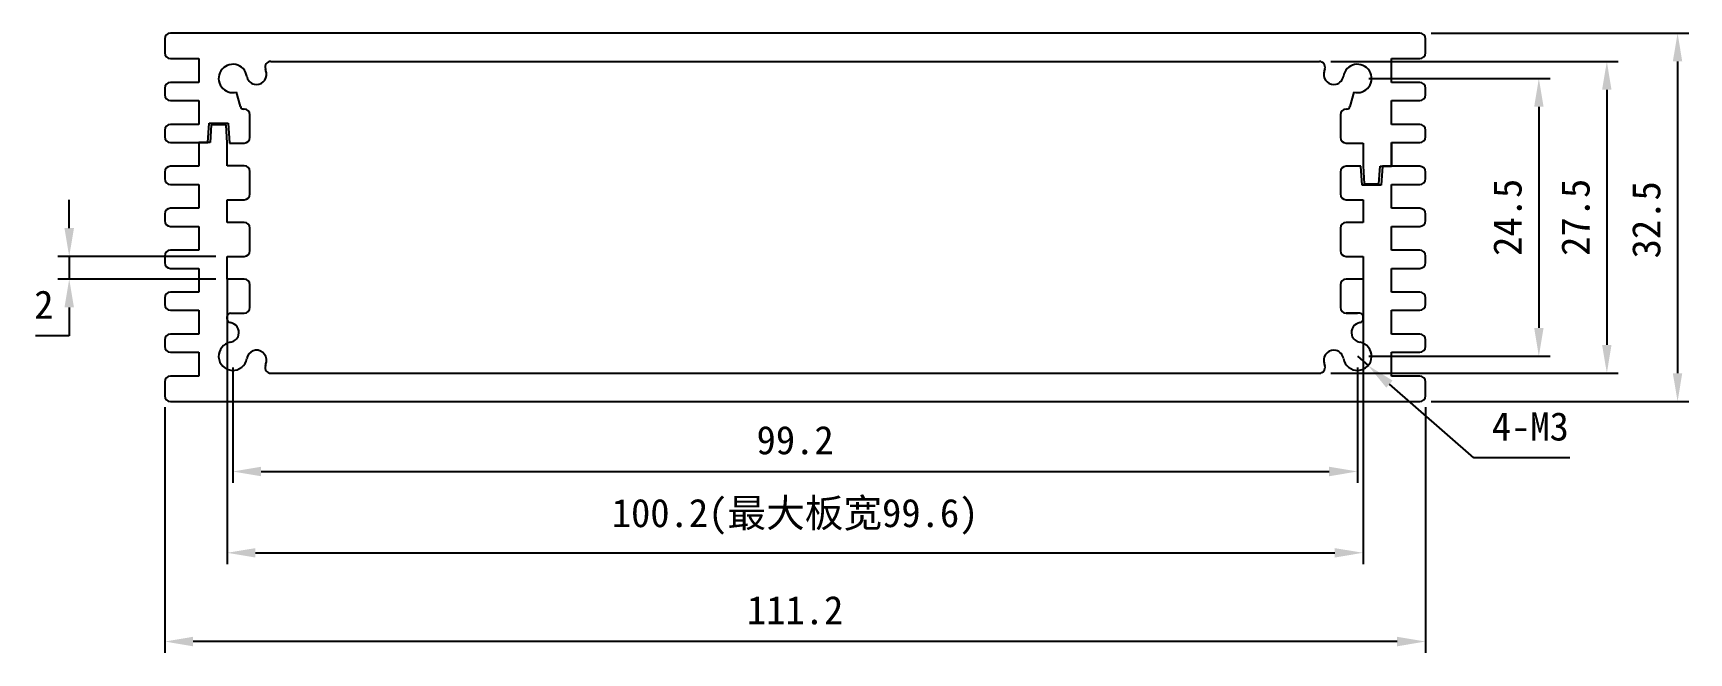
# Model space of a CAD drawing. Header units: inches. Extents: x -12 to 134, y -22 to 33.
import ezdxf

# ---------------------------------------------------------------- set-up
doc = ezdxf.new("R2010")
doc.units = ezdxf.units.IN
doc.header["$MEASUREMENT"] = 0
doc.layers.add('1', color=30, linetype='Continuous')
doc.styles.get("Standard").update_dxf_attribs({"font": 'simhei.ttf'})
doc.dimstyles.new('AM_ISO', dxfattribs={"dimtxt": 2.5, "dimasz": 2.5, "dimexe": 1, "dimexo": 1, "dimgap": 1.5, "dimtad": 1, "dimtoh": 1, "dimdsep": 46, "dimtxsty": 'Standard', "dimcen": 0, "dimclrd": 256, "dimclre": 256, "dimclrt": 256, "dimadec": 0, "dimazin": 2, "dimtp": 0.1, "dimtm": 0.1, "dimtfac": 0.71, "dimtmove": 0, "dimatfit": 3, "dimfxl": 1, "dimlwd": -1, "dimlwe": -1, "dimarcsym": 0})

# ---------------------------------------------------------------- blocks, each defined once
blk = doc.blocks.new('*D2')
for p, q in [((111.7, 32.5), (134.44, 32.5)), ((133.44, 30), (133.44, 2.5)), ((111.7, 0), (134.44, 0))]:
    blk.add_line(p, q)
for points in [[(133.02, 30), (133.85, 30), (133.44, 32.5)], [(133.02, 2.5), (133.85, 2.5), (133.44, 0)]]:
    blk.add_solid(points)
at = {"layer": 'Defpoints', "color": 0}
for p in [(110.7, 32.5), (110.7, 0), (133.44, 0)]:
    blk.add_point(p, dxfattribs=at)
at = {"insert": (130.69, 16.03), "char_height": 2.5, "attachment_point": 5, "rotation": 90}
blk.add_mtext('32.5', dxfattribs=at)
blk = doc.blocks.new('*D3')
for p, q in [((0, -0.5), (0, -22.17)), ((111.2, -0.5), (111.2, -22.17)), ((108.7, -21.17), (2.5, -21.17))]:
    blk.add_line(p, q)
for points in [[(2.5, -20.75), (2.5, -21.59), (0, -21.17)], [(108.7, -20.75), (108.7, -21.59), (111.2, -21.17)]]:
    blk.add_solid(points)
at = {"layer": 'Defpoints', "color": 0}
for p in [(0, 0.5), (111.2, 0.5), (0, -21.17)]:
    blk.add_point(p, dxfattribs=at)
at = {"insert": (55.6, -18.42), "char_height": 2.5, "attachment_point": 5}
blk.add_mtext('111.2', dxfattribs=at)
blk = doc.blocks.new('*D4')
for p, q in [((-8.43, 15.3), (-8.43, 17.8)), ((4.5, 12.8), (-9.43, 12.8)), ((-8.43, 12.8), (-8.43, 10.8)), ((4.5, 10.8), (-9.43, 10.8)), ((-8.43, 8.3), (-8.43, 5.8)), ((-8.43, 5.8), (-11.41, 5.8))]:
    blk.add_line(p, q)
for points in [[(-8.85, 15.3), (-8.01, 15.3), (-8.43, 12.8)], [(-8.85, 8.3), (-8.01, 8.3), (-8.43, 10.8)]]:
    blk.add_solid(points)
at = {"layer": 'Defpoints', "color": 0}
for p in [(5.5, 12.8), (-8.43, 10.8), (5.5, 10.8)]:
    blk.add_point(p, dxfattribs=at)
at = {"insert": (-10.67, 8.55), "char_height": 2.5, "attachment_point": 5}
blk.add_mtext('2', dxfattribs=at)
blk = doc.blocks.new('*D5')
for p, q in [((105.2, 4), (106.14, 3.18)), ((115.47, -4.96), (108.03, 1.53)), ((123.94, -4.96), (115.47, -4.96))]:
    blk.add_line(p, q)
blk.add_solid([(108.3, 1.85), (107.75, 1.22), (106.14, 3.18)])
at = {"layer": 'Defpoints', "color": 0}
for p in [(105.2, 4), (106.14, 3.18)]:
    blk.add_point(p, dxfattribs=at)
at = {"insert": (120.45, -2.21), "char_height": 2.5, "attachment_point": 5}
blk.add_mtext('4-M3', dxfattribs=at)
blk = doc.blocks.new('*D6')
for p, q in [((102.85, 30), (128.2, 30)), ((127.2, 27.5), (127.2, 5)), ((102.85, 2.5), (128.2, 2.5))]:
    blk.add_line(p, q)
for points in [[(126.78, 27.5), (127.61, 27.5), (127.2, 30)], [(126.78, 5), (127.61, 5), (127.2, 2.5)]]:
    blk.add_solid(points)
at = {"layer": 'Defpoints', "color": 0}
for p in [(101.85, 30), (101.85, 2.5), (127.2, 2.5)]:
    blk.add_point(p, dxfattribs=at)
at = {"insert": (124.45, 16.25), "char_height": 2.5, "attachment_point": 5, "rotation": 90}
blk.add_mtext('27.5', dxfattribs=at)
blk = doc.blocks.new('*D7')
at = {"layer": '1'}
for p, q in [((5.5, 10.8), (5.5, -14.34)), ((105.7, 10.8), (105.7, -14.34)), ((8, -13.34), (103.2, -13.34))]:
    blk.add_line(p, q, dxfattribs=at)
for points in [[(8, -12.93), (8, -13.76), (5.5, -13.34)], [(103.2, -12.93), (103.2, -13.76), (105.7, -13.34)]]:
    blk.add_solid(points, dxfattribs=at)
at = {"layer": 'Defpoints', "color": 0}
for p in [(5.5, 11.8), (105.7, 11.8), (105.7, -13.34)]:
    blk.add_point(p, dxfattribs=at)
at = {"layer": '1', "insert": (55.6, -10.16), "char_height": 2.5, "attachment_point": 5}
blk.add_mtext('100.2(最大板宽99.6)', dxfattribs=at)
blk = doc.blocks.new('*D8')
for p, q in [((6, 3), (6, -7.17)), ((105.2, 3), (105.2, -7.17)), ((8.5, -6.17), (102.7, -6.17))]:
    blk.add_line(p, q)
for points in [[(8.5, -5.75), (8.5, -6.59), (6, -6.17)], [(102.7, -5.75), (102.7, -6.59), (105.2, -6.17)]]:
    blk.add_solid(points)
at = {"layer": 'Defpoints', "color": 0}
for p in [(6, 4), (105.2, 4), (105.2, -6.17)]:
    blk.add_point(p, dxfattribs=at)
at = {"insert": (55.6, -3.42), "char_height": 2.5, "attachment_point": 5}
blk.add_mtext('99.2', dxfattribs=at)
blk = doc.blocks.new('*D9')
for p, q in [((106.2, 28.5), (122.2, 28.5)), ((121.2, 26), (121.2, 6.5)), ((106.2, 4), (122.2, 4))]:
    blk.add_line(p, q)
for points in [[(120.79, 26), (121.62, 26), (121.2, 28.5)], [(120.79, 6.5), (121.62, 6.5), (121.2, 4)]]:
    blk.add_solid(points)
at = {"layer": 'Defpoints', "color": 0}
for p in [(105.2, 28.5), (105.2, 4), (121.2, 4)]:
    blk.add_point(p, dxfattribs=at)
at = {"insert": (118.45, 16.25), "char_height": 2.5, "attachment_point": 5, "rotation": 90}
blk.add_mtext('24.5', dxfattribs=at)

msp = doc.modelspace()

# ---------------------------------------------------------------- linework, layer by layer
for p, q in [((110.7, 32.5), (0.5, 32.5)), ((0, 32), (0, 30.75)), ((111.2, 30.75), (111.2, 32)), ((0.5, 30.25), (3, 30.25)), ((3, 30.25), (3, 28.15)), ((9.354, 30), (101.846, 30)), ((108.2, 28.15), (108.2, 30.25)), ((108.2, 30.25), (110.7, 30.25)), ((3, 28.15), (0.5, 28.15)), ((103.329, 27.999), (103.326, 27.998)), ((110.7, 28.15), (108.2, 28.15)), ((0, 27.65), (0, 27.05)), ((0.5, 26.55), (3, 26.55)), ((3, 26.55), (3, 24.45)), ((6.664, 26.022), (6.324, 27.293)), ((104.876, 27.293), (104.536, 26.022)), ((108.2, 24.45), (108.2, 26.55)), ((108.2, 26.55), (110.7, 26.55)), ((111.2, 27.05), (111.2, 27.65)), ((7, 25.8), (6.954, 25.8)), ((7.5, 23.3), (7.5, 25.3)), ((103.7, 25.3), (103.7, 23.3)), ((104.246, 25.8), (104.2, 25.8)), ((0, 23.95), (0, 23.35)), ((3, 24.45), (0.5, 24.45)), ((3.8, 22.85), (3.906, 24.55)), ((3.906, 24.55), (5.594, 24.55)), ((4.1, 24.4), (4, 22.85)), ((5.4, 24.4), (4.1, 24.4)), ((5.5, 22.8), (5.4, 24.4)), ((5.594, 24.55), (5.7, 22.8)), ((110.7, 24.45), (108.2, 24.45)), ((111.2, 23.35), (111.2, 23.95)), ((0.5, 22.85), (3.8, 22.85)), ((4, 22.85), (3, 22.85)), ((3, 22.85), (3, 20.75)), ((5.5, 20.8), (5.5, 22.8)), ((5.7, 22.8), (7, 22.8)), ((104.2, 22.8), (105.7, 22.8)), ((105.7, 22.8), (105.7, 20.8)), ((108.2, 22.85), (110.7, 22.85)), ((108.2, 20.75), (108.2, 22.85)), ((108.2, 22.85), (108.2, 20.75)), ((3, 20.75), (0.5, 20.75)), ((7, 20.8), (5.5, 20.8)), ((105.5, 20.75), (104.2, 20.75)), ((105.603, 19.1), (105.5, 20.75)), ((105.7, 20.8), (105.8, 19.2)), ((107.1, 19.2), (107.2, 20.75)), ((107.2, 20.75), (108.2, 20.75)), ((107.4, 20.75), (107.297, 19.1)), ((110.7, 20.75), (107.4, 20.75)), ((0, 20.25), (0, 19.65)), ((0.5, 19.15), (3, 19.15)), ((3, 19.15), (3, 17.05)), ((7.5, 18.3), (7.5, 20.3)), ((103.7, 20.25), (103.7, 18.3)), ((107.297, 19.1), (105.603, 19.1)), ((105.8, 19.2), (107.1, 19.2)), ((108.2, 17.05), (108.2, 19.15)), ((108.2, 19.15), (110.7, 19.15)), ((111.2, 19.65), (111.2, 20.25)), ((5.5, 15.8), (5.5, 17.8)), ((5.5, 17.8), (7, 17.8)), ((104.2, 17.8), (105.7, 17.8)), ((105.7, 17.8), (105.7, 15.8)), ((0, 16.55), (0, 15.95)), ((3, 17.05), (0.5, 17.05)), ((110.7, 17.05), (108.2, 17.05)), ((111.2, 15.95), (111.2, 16.55)), ((0.5, 15.45), (3, 15.45)), ((3, 15.45), (3, 13.35)), ((7, 15.8), (5.5, 15.8)), ((7.5, 13.3), (7.5, 15.3)), ((103.7, 15.3), (103.7, 13.3)), ((105.7, 15.8), (104.2, 15.8)), ((108.2, 13.35), (108.2, 15.45)), ((108.2, 15.45), (110.7, 15.45)), ((3, 13.35), (0.5, 13.35)), ((110.7, 13.35), (108.2, 13.35)), ((0, 12.85), (0, 12.25)), ((0.5, 11.75), (3, 11.75)), ((3, 11.75), (3, 9.65)), ((5.5, 10.8), (5.5, 12.8)), ((5.5, 12.8), (7, 12.8)), ((104.2, 12.8), (105.7, 12.8)), ((105.7, 12.8), (105.7, 10.8)), ((108.2, 9.65), (108.2, 11.75)), ((108.2, 11.75), (110.7, 11.75)), ((111.2, 12.25), (111.2, 12.85)), ((7, 10.8), (5.5, 10.8)), ((7.5, 8.3), (7.5, 10.3)), ((103.7, 10.3), (103.7, 8.3)), ((105.7, 10.8), (104.2, 10.8)), ((0, 9.15), (0, 8.55)), ((3, 9.65), (0.5, 9.65)), ((110.7, 9.65), (108.2, 9.65)), ((111.2, 8.55), (111.2, 9.15)), ((0.5, 8.05), (3, 8.05)), ((3, 8.05), (3, 5.95)), ((5.5, 7.261), (5.5, 7.5)), ((5.8, 7.8), (7, 7.8)), ((105.4, 7.8), (104.2, 7.8)), ((104.2, 7.8), (105.2, 7.8)), ((105.7, 7.261), (105.7, 7.5)), ((108.2, 5.95), (108.2, 8.05)), ((108.2, 8.05), (110.7, 8.05)), ((3, 5.95), (0.5, 5.95)), ((110.7, 5.95), (108.2, 5.95)), ((0, 5.45), (0, 4.85)), ((103.329, 4.501), (103.326, 4.502)), ((111.2, 4.85), (111.2, 5.45)), ((0.5, 4.35), (3, 4.35)), ((3, 4.35), (3, 2.25)), ((108.2, 2.25), (108.2, 4.35)), ((108.2, 4.35), (110.7, 4.35)), ((0, 1.75), (0, 0.5)), ((3, 2.25), (0.5, 2.25)), ((9.354, 2.5), (101.846, 2.5)), ((110.7, 2.25), (108.2, 2.25)), ((111.2, 0.5), (111.2, 1.75)), ((0.5, 0), (110.7, 0))]:
    msp.add_line(p, q)
for centre, radius, start, end in [((0.5, 32), 0.5, 90, 180), ((110.7, 32), 0.5, 0, 90), ((0.5, 30.75), 0.5, 180, 270), ((110.7, 30.75), 0.5, 270, 0), ((6, 28.5), 1.25, 9.40259, 285), ((9.354, 29.5), 0.5, 90, 196.60155), ((6, 28.5), 3, 9.31574, 16.60155), ((101.846, 29.5), 0.5, 343.39845, 90), ((105.2, 28.5), 3, 163.39845, 170.68426), ((105.2, 28.5), 1.25, 255, 170.59741), ((0.5, 27.65), 0.5, 90, 180), ((8.101, 28.848), 0.88, 189.40259, 255), ((8.097, 28.844), 0.875, 255, 9.31574), ((103.103, 28.844), 0.875, 170.68426, 285), ((103.099, 28.848), 0.88, 285, 350.59741), ((110.7, 27.65), 0.5, 0, 90), ((0.5, 27.05), 0.5, 180, 270), ((110.7, 27.05), 0.5, 270, 0), ((6.954, 26.1), 0.3, 195, 270), ((7, 25.3), 0.5, 360, 90), ((104.2, 25.3), 0.5, 90, 180), ((104.246, 26.1), 0.3, 270, 345), ((0.5, 23.95), 0.5, 90, 180), ((110.7, 23.95), 0.5, 0, 90), ((0.5, 23.35), 0.5, 180, 270), ((7, 23.3), 0.5, 270, 0), ((104.2, 23.3), 0.5, 180, 270), ((110.7, 23.35), 0.5, 270, 0), ((0.5, 20.25), 0.5, 90, 180), ((7, 20.3), 0.5, 0, 90), ((104.2, 20.25), 0.5, 90, 180), ((110.7, 20.25), 0.5, 0, 90), ((0.5, 19.65), 0.5, 180, 270), ((110.7, 19.65), 0.5, 270, 0), ((7, 18.3), 0.5, 270, 0), ((104.2, 18.3), 0.5, 180, 270), ((0.5, 16.55), 0.5, 90, 180), ((110.7, 16.55), 0.5, 0, 90), ((0.5, 15.95), 0.5, 180, 270), ((7, 15.3), 0.5, 0, 90), ((104.2, 15.3), 0.5, 90, 180), ((110.7, 15.95), 0.5, 270, 0), ((0.5, 12.85), 0.5, 90, 180), ((7, 13.3), 0.5, 270, 0), ((104.2, 13.3), 0.5, 180, 270), ((110.7, 12.85), 0.5, 0, 90), ((0.5, 12.25), 0.5, 180, 270), ((110.7, 12.25), 0.5, 270, 0), ((7, 10.3), 0.5, 0, 90), ((104.2, 10.3), 0.5, 90, 180), ((0.5, 9.15), 0.5, 90, 180), ((110.7, 9.15), 0.5, 0, 90), ((0.5, 8.55), 0.5, 180, 270), ((5.8, 7.5), 0.3, 90, 180), ((7, 8.3), 0.5, 270, 0), ((104.2, 8.3), 0.5, 180, 270), ((105.4, 7.5), 0.3, 360, 90), ((110.7, 8.55), 0.5, 270, 360), ((0.5, 5.45), 0.5, 90, 180), ((5.8, 7.261), 0.3, 180, 262.65661), ((5.649, 6.091), 0.88, 345.35766, 82.65661), ((5.652, 6.101), 0.88, 279.40259, 344.64234), ((105.551, 6.091), 0.88, 97.34339, 194.64234), ((105.548, 6.101), 0.88, 195.35766, 260.59741), ((105.4, 7.261), 0.3, 277.34339, 360), ((110.7, 5.45), 0.5, 0, 90), ((0.5, 4.85), 0.5, 180, 270), ((6, 4), 1.25, 99.40259, 350.59741), ((8.097, 3.655), 0.875, 350.57114, 170.74629), ((103.103, 3.656), 0.875, 75, 189.31574), ((103.099, 3.652), 0.88, 9.40259, 75), ((105.2, 4), 1.25, 189.40259, 80.59741), ((110.7, 4.85), 0.5, 270, 0), ((9.354, 3), 0.5, 163.39845, 270), ((6, 4), 3, 343.39845, 350.68426), ((101.846, 3), 0.5, 270, 16.60155), ((105.2, 4), 3, 189.31574, 196.60155), ((0.5, 1.75), 0.5, 90, 180), ((110.7, 1.75), 0.5, 0, 90), ((0.5, 0.5), 0.5, 180, 270), ((110.7, 0.5), 0.5, 270, 0)]:
    msp.add_arc(centre, radius, start, end)

# ---------------------------------------------------------------- dimensions: what is measured, and where the dimension line sits
for base, p1, p2, angle, picture, middle in [((133.436, 0), (110.7, 32.5), (110.7, 0), 270, '*D2', (133.436, 16.029)), ((127.197, 2.5), (101.846, 30), (101.846, 2.5), 90, '*D6', (127.197, 16.25)), ((0, -21.171), (111.2, 0.5), (0, 0.5), 180, '*D3', (55.6, -21.171))]:
    dim = msp.add_linear_dim(base=base, p1=p1, p2=p2, angle=angle, dimstyle='AM_ISO')
    dim.commit()
    dim.dimension.update_dxf_attribs({"geometry": picture, "text_midpoint": middle, "dimtype": 160})
for base, p1, p2, picture, middle in [((121.202, 4), (105.2, 28.5), (105.2, 4), '*D9', (118.452, 16.25)), ((-8.431, 10.8), (5.5, 12.8), (5.5, 10.8), '*D4', (-10.668, 8.55))]:
    dim = msp.add_linear_dim(base=base, p1=p1, p2=p2, angle=90, dimstyle='AM_ISO')
    dim.commit()
    dim.dimension.update_dxf_attribs({"geometry": picture, "text_midpoint": middle})
dim = msp.add_linear_dim(base=(105.2, -6.17), p1=(6, 4), p2=(105.2, 4), dimstyle='AM_ISO')
dim.commit()
dim.dimension.update_dxf_attribs({"geometry": '*D8', "text_midpoint": (55.6, -3.42)})
dim = msp.add_radius_dim(center=(105.2, 4), mpoint=(106.142, 3.178), text='4-M3', dimstyle='AM_ISO')
dim.commit()
dim.dimension.update_dxf_attribs({"geometry": '*D5', "text_midpoint": (120.454, -4.963), "dimtype": 164})
at = {"layer": '1'}
dim = msp.add_linear_dim(base=(105.7, -13.345), p1=(5.5, 11.8), p2=(105.7, 11.8), text='<>(最大板宽99.6)', dimstyle='AM_ISO', dxfattribs=at)
dim.commit()
dim.dimension.update_dxf_attribs({"geometry": '*D7', "text_midpoint": (55.6, -13.345), "dimtype": 160})

doc.saveas('drawing.dxf')
